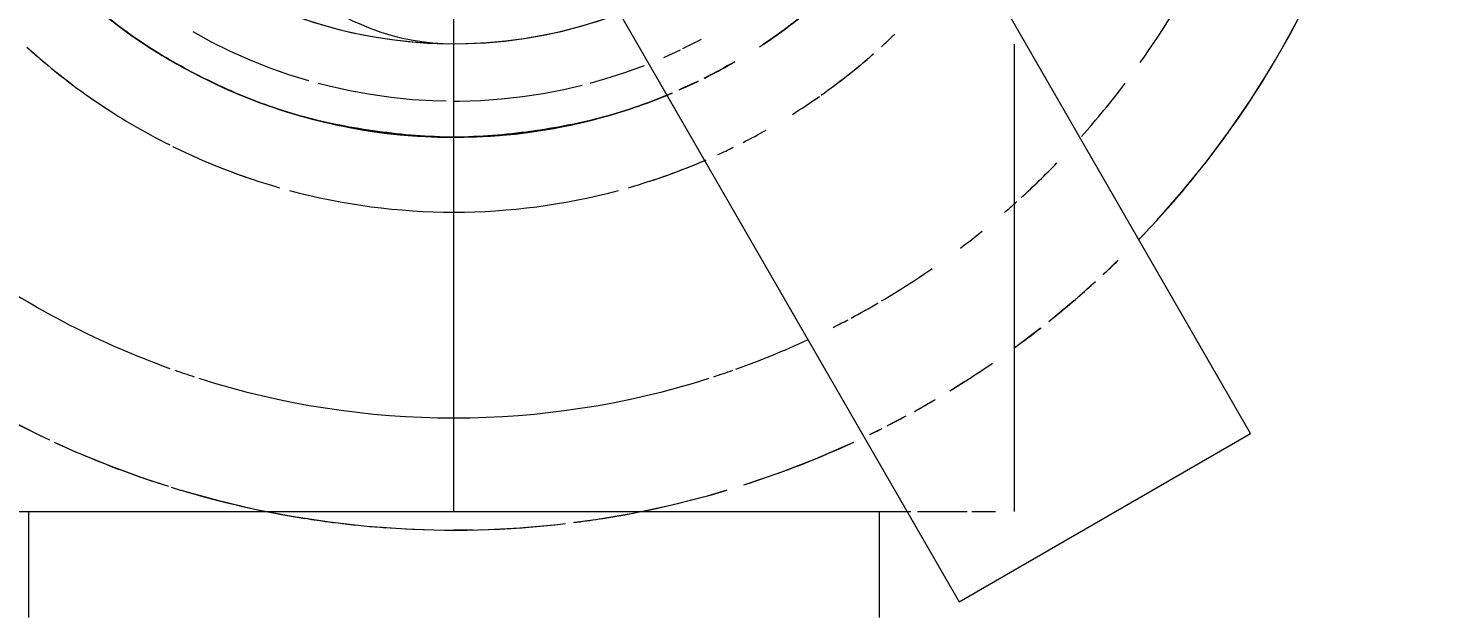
# Model space of a CAD drawing. Header units: metres. Extents: x 34 to 87, y -2.3 to 19.3.
# Drawn here: x 48.69489 to 48.73283, y 0.47238 to 0.48791 of the extents above; entities that cross this region are included whole.
import ezdxf

# ---------------------------------------------------------------- set-up
doc = ezdxf.new("R2010")
doc.units = ezdxf.units.M
for name, color, linetype, lineweight in [('A-ANNO-DIMS', 7, 'Continuous', 5), ('A-ANNO-DIMS-25', 7, 'Continuous', 5), ('P-PIPE', 7, 'Continuous', 5), ('P-PIPE-CNTR', 7, 'Continuous', 5), ('P-SANR-FIXT', 7, 'Continuous', 5)]:
    doc.layers.add(name, color=color, linetype=linetype, lineweight=lineweight)
doc.styles.add('Arial_1', font='arial.ttf', dxfattribs={"height": 0.07499999999999998})
doc.dimstyles.new('Diagonal_-_2_mm_Arial_-_PRETO', dxfattribs={"dimscale": 0.3048, "dimtxt": 0.07651945499677275, "dimasz": 0.2460629921259842, "dimexe": 0.1968503937007874, "dimexo": 0.1230314960629921, "dimgap": 0.04101049868766404, "dimtad": 1, "dimrnd": 0.01, "dimzin": 0, "dimdsep": 46, "dimtxsty": 'Arial_1', "dimblk1": 'OBLIQUE', "dimblk2": 'OBLIQUE', "dimsah": 1, "dimcen": 0.09, "dimdle": 0.1968503937007874, "dimazin": 0, "dimtfac": 1, "dimtdec": 4, "dimtix": 1, "dimtmove": 0, "dimatfit": 3, "dimfxl": 1, "dimtvp": 1, "dimtolj": 1, "dimtzin": 0, "dimarcsym": 2})

# ---------------------------------------------------------------- blocks, each defined once
blk = doc.blocks.new('UT_Ducha higiênica - UT_Ducha higiênica-3698909-AA')
at = {"layer": 'P-SANR-FIXT'}
for p, q in [((-1.798138248218717, 0.4770862251849109), (-1.81158484686261, 0.5003764172242423)), ((-1.817374294024918, 0.4924040338572306), (-1.805932476852704, 0.4725862251847842)), ((-1.805932476852704, 0.4725862251847859), (-1.798138248218718, 0.4770862251849128)), ((-1.834450426045554, 0.47499999999999), (-1.819450426045554, 0.47499999999999)), ((-1.830833338474275, 0.4749999999999884), (-1.830833338474275, 0.4721647073991252)), ((-1.819450426045554, 0.47499999999999), (-1.80723101905887, 0.47499999999999)), ((-1.808067513616831, 0.4721647073991252), (-1.808067513616831, 0.4749999999999884))]:
    blk.add_line(p, q, dxfattribs=at)
at = {"layer": 'P-SANR-FIXT', "color": 253, "true_color": 0xa6a6a6}
for p, q in [((-1.804450426045555, 0.4749999999999884), (-1.804450426045555, 0.487488151247958)), ((-1.802083501092633, 0.4813280981772353), (-1.801731028563416, 0.4816693354476969)), ((-1.802844069702112, 0.4806485419413949), (-1.80232936798264, 0.4811084199309779)), ((-1.803533183390177, 0.4800807134919027), (-1.802873115900295, 0.4806246079259153)), ((-1.804443647555553, 0.4793833417026102), (-1.803765669513525, 0.4798978922063926)), ((-1.805932476852704, 0.4725862251847859), (-1.798138248218718, 0.4770862251849128)), ((-1.827014429109297, 0.4756517852083834), (-1.826761663891167, 0.4755705955626363)), ((-1.830833338474275, 0.47499999999999), (-1.827054451126632, 0.47499999999999)), ((-1.826994054766661, 0.47499999999999), (-1.819450426045554, 0.47499999999999)), ((-1.819450426045554, 0.47499999999999), (-1.808067513616834, 0.47499999999999)), ((-1.807979142068406, 0.47499999999999), (-1.80723101905887, 0.47499999999999)), ((-1.807050322147385, 0.47499999999999), (-1.806660147945385, 0.47499999999999)), ((-1.806460044988788, 0.47499999999999), (-1.805720283888556, 0.47499999999999)), ((-1.80559817887074, 0.47499999999999), (-1.804961538651218, 0.47499999999999)), ((-1.819450426045554, 0.4745040199859926), (-1.818939941971306, 0.4745087184472544))]:
    blk.add_line(p, q, dxfattribs=at)
at = {"layer": 'P-SANR-FIXT', "color": 254, "true_color": 0xdfdfdf}
for p, q in [((-1.806139217579117, 0.478250017720413), (-1.805779788443047, 0.4784799968839993)), ((-1.807019632436036, 0.4777351090225691), (-1.806697637933518, 0.4779234268010584)), ((-1.807847830394572, 0.4772942048394355), (-1.807356158048083, 0.4775559543306814)), ((-1.808313702599637, 0.4770659940296664), (-1.807997500464579, 0.4772184266362605)), ((-1.830921710022703, 0.47499999999999), (-1.819450426045554, 0.47499999999999)), ((-1.830833338474275, 0.47499999999999), (-1.827054451126632, 0.47499999999999)), ((-1.82699405476666, 0.47499999999999), (-1.819450426045554, 0.47499999999999)), ((-1.819450426045554, 0.47499999999999), (-1.816504311520267, 0.47499999999999)), ((-1.819450426045554, 0.47499999999999), (-1.811950426045554, 0.47499999999999)), ((-1.816504311520267, 0.47499999999999), (-1.811401491477553, 0.47499999999999)), ((-1.811950426045554, 0.47499999999999), (-1.808843824327756, 0.47499999999999)), ((-1.811401491477553, 0.47499999999999), (-1.808067513616834, 0.47499999999999)), ((-1.808843824327754, 0.47499999999999), (-1.807979142068406, 0.47499999999999)), ((-1.807050322147385, 0.47499999999999), (-1.806660147945385, 0.47499999999999)), ((-1.806660147945385, 0.47499999999999), (-1.806460044988788, 0.47499999999999)), ((-1.806460044988788, 0.47499999999999), (-1.805720283888556, 0.47499999999999)), ((-1.80559817887074, 0.47499999999999), (-1.804961538651218, 0.47499999999999))]:
    blk.add_line(p, q, dxfattribs=at)
at = {"layer": 'P-SANR-FIXT', "color": 7, "true_color": 0xf3f3f3}
blk.add_line((-1.806660147945385, 0.47499999999999), (-1.806460044988788, 0.47499999999999), dxfattribs=at)
at = {"layer": 'P-SANR-FIXT', "flags": 128}
blk.add_lwpolyline([(-1.801138104467697, 0.482260508366776), (-1.800646886299267, 0.482775688895954), (-1.799973138392583, 0.483541407542481), (-1.799330549991214, 0.48433345642596), (-1.79872014909952, 0.4851505684371426), (-1.798142912228716, 0.485991436371115), (-1.797599762834659, 0.4868547150185588), (-1.797091569840516, 0.4877390233177959), (-1.796619146246663, 0.4886429465641864), (-1.796183247830074, 0.4895650386733679), (-1.795784571935231, 0.4905038244946651), (-1.795423756358517, 0.4914578021710274), (-1.795101378327888, 0.4924254455416798), (-1.794817953579423, 0.4934052065836433), (-1.794573935532253, 0.494395517888261), (-1.794369714563203, 0.4953947951686982), (-1.794205617382259, 0.4964014397944732), (-1.794081906509904, 0.4974138413489247), (-1.793998779857144, 0.4984303802055375), (-1.793956370408891, 0.4994494301189832), (-1.793950426045569, 0.4999999999999979)], dxfattribs=at)
at = {"layer": 'P-SANR-FIXT', "color": 253, "true_color": 0xa6a6a6, "flags": 128}
for points in [[(-1.832338236073303, 0.4779970321278878), (-1.831469299331979, 0.4775100759244452), (-1.830560328425606, 0.4770474387245097), (-1.830266310153018, 0.4769123122788951)], [(-1.830020621080251, 0.4767993972180827), (-1.82963358404541, 0.4766215207263309), (-1.828690548784706, 0.4762330033078458), (-1.827732731298741, 0.4758825080140476), (-1.82708523375964, 0.4756745280704019)], [(-1.811690771683535, 0.4757093070460863), (-1.810725609941212, 0.4760390404210352), (-1.809774406043464, 0.4764071062199134), (-1.808880140737567, 0.4767949354684545)], [(-1.826761244258064, 0.4755704790659194), (-1.825778900062687, 0.4752977649469953), (-1.824786012025785, 0.4750644526379107), (-1.82378458818951, 0.4748710318853079), (-1.822776230618377, 0.4747178121211222), (-1.822015366767662, 0.4746331645445007)], [(-1.814442818263824, 0.4749999999999884), (-1.813656772630885, 0.4751668854126177), (-1.81266834721753, 0.4754184335981241), (-1.81214120113389, 0.4755752836762991)], [(-1.816223575218312, 0.4747100653944336), (-1.815659833188638, 0.4747833109668918), (-1.814654466653789, 0.4749550649130029)], [(-1.821762552469394, 0.4746050384643026), (-1.820745175411362, 0.4745328913286343), (-1.819725727030541, 0.4745014861341483)], [(-1.818705838226873, 0.474510873122453), (-1.817687140604878, 0.4745610372763733), (-1.816671263863441, 0.4746518983439611)]]:
    blk.add_lwpolyline(points, dxfattribs=at)
at = {"layer": 'P-SANR-FIXT', "color": 253, "true_color": 0xa6a6a6}
for centre, radius, start, end in [((-1.819450426045557, 0.5), 0.02549999999998531, 320.5582083470931, 346.6353901011111), ((-1.81945042604557, 0.5), 0.01249999999999984, 214.345584412266, 290.8707780944242), ((-1.819450426045556, 0.5), 0.02249999999998544, 324.6892477510914, 341.9999999999998), ((-1.819450426045557, 0.5), 0.02249999999998544, 324.6892477510911, 341.9999999999998), ((-1.81945042604557, 0.5), 0.01499999999999997, 303.0111782804477, 305.8898077391273), ((-1.81945042604557, 0.5), 0.01499999999999993, 296.5698654959688, 299.6542506593373), ((-1.81945042604557, 0.5), 0.015, 293.6973930930508, 295.7108855186327), ((-1.819450426045556, 0.5), 0.02249999999998545, 318.2595877374869, 322.9660544383995), ((-1.819450426045557, 0.5), 0.02249999999998545, 318.2595877374865, 322.9660544383995), ((-1.819450426045557, 0.5), 0.0254999999999855, 316.0977707191122, 320.3764024660383), ((-1.819450426045557, 0.5), 0.02549999999998569, 261.2277479388108, 261.9168366174953)]:
    blk.add_arc(centre, radius, start, end, dxfattribs=at)
at = {"layer": 'P-SANR-FIXT'}
blk.add_arc((-1.81945042604557, 0.5), 0.01499999999999998, 207.9268678150194, 292.457094924207, dxfattribs=at)
at = {"layer": 'P-SANR-FIXT', "color": 254, "true_color": 0xdfdfdf}
for centre, radius, start, end in [((-1.81945042604557, 0.5), 0.01249999999999991, 214.3455844122663, 290.8707780944251), ((-1.819450426045571, 0.5), 0.01499999999999998, 226.3789540936326, 254.4979362410564), ((-1.819450426045571, 0.5), 0.01499999999999998, 285.5020637590669, 292.4570949242124), ((-1.819450426045571, 0.5), 0.01500000000000013, 255.0000000000002, 285.0000000000007), ((-1.819450426045556, 0.5), 0.02249999999998539, 312.4180006240558, 315.8002612428381), ((-1.819450426045557, 0.5), 0.02249999999998539, 312.4180006240554, 315.8002612428381), ((-1.819450426045556, 0.5), 0.02249999999998563, 235.3183766142141, 250.2462258942246), ((-1.819450426045557, 0.5), 0.02249999999998572, 235.3183766142143, 250.2462258942306), ((-1.819450426045557, 0.5), 0.02549999999998555, 312.9233524880962, 314.1818173563012), ((-1.819450426045557, 0.5), 0.02549999999998531, 310.8665705989854, 312.3081180597117), ((-1.819450426045557, 0.5), 0.02549999999998535, 309.0069601073072, 310.6704487878488), ((-1.819450426045557, 0.5), 0.02549999999998548, 305.9999999999997, 308.0175736273046), ((-1.819450426045556, 0.5), 0.02249999999998558, 289.5826055172291, 294.8570265600349), ((-1.819450426045557, 0.5), 0.02249999999998558, 289.5826055172291, 294.8570265600349), ((-1.819450426045556, 0.5), 0.02249999999998565, 250.6290560403993, 251.9999999999995), ((-1.819450426045557, 0.5), 0.02249999999998586, 250.6290560404049, 251.9999999999997), ((-1.819450426045556, 0.5), 0.02249999999998568, 252.3426769091835, 287.6573230907998), ((-1.819450426045557, 0.5), 0.02249999999998568, 252.3426769091889, 287.6573230907998), ((-1.819450426045556, 0.5), 0.02249999999998537, 287.9999999999995, 289.3709439595823), ((-1.819450426045557, 0.5), 0.02249999999998558, 287.9999999999994, 289.3709439595822), ((-1.819450426045557, 0.5), 0.0254999999999857, 239.3450973247085, 244.468395073044), ((-1.819450426045557, 0.5), 0.02549999999998553, 295.8642298535009, 296.6412657698866), ((-1.819450426045557, 0.5), 0.0254999999999855, 245.2040580921435, 250.6226106909153), ((-1.819450426045557, 0.5), 0.02549999999998559, 287.9999999999997, 294.7959419078667), ((-1.819450426045557, 0.5), 0.02549999999998559, 253.362952259374, 261.000000000002), ((-1.819450426045557, 0.5), 0.02549999999998549, 278.8712597097116, 286.6370477406343), ((-1.819450426045557, 0.5), 0.02549999999998575, 261.9168366174954, 262.7888014963566), ((-1.819450426045557, 0.5), 0.02549999999998551, 263.2702398541199, 265.8938273062803), ((-1.819450426045557, 0.5), 0.02549999999998544, 266.1565363525419, 276.7297601458889), ((-1.819450426045557, 0.5), 0.02549999999998565, 277.2111985036281, 278.7722520611981)]:
    blk.add_arc(centre, radius, start, end, dxfattribs=at)
at = {"layer": 'P-SANR-FIXT', "color": 7, "true_color": 0xf3f3f3}
for centre, radius, start, end in [((-1.819450426045571, 0.5), 0.01499999999999997, 303.0111782804485, 305.8898077391275), ((-1.819450426045571, 0.5), 0.01499999999999997, 296.5698654959714, 299.6542506593387), ((-1.819450426045571, 0.5), 0.01500000000000003, 293.6973930930467, 295.7108855186361), ((-1.819450426045556, 0.5), 0.02249999999998549, 310.8786748805693, 312.0021990025962), ((-1.819450426045557, 0.5), 0.02249999999998549, 310.8786748805688, 312.0021990025962), ((-1.819450426045556, 0.5), 0.02249999999998542, 307.0339455615924, 308.9133229845552), ((-1.819450426045557, 0.5), 0.02249999999998559, 307.0339455615921, 308.913322984555), ((-1.819450426045556, 0.5), 0.02249999999998539, 300.5550540878692, 304.6443791899029), ((-1.819450426045557, 0.5), 0.02249999999998539, 300.5550540878692, 304.6443791899029), ((-1.819450426045556, 0.5), 0.02249999999998559, 298.171367708541, 300.3023522792665), ((-1.819450426045557, 0.5), 0.02249999999998548, 298.1713677085406, 300.3023522792661), ((-1.819450426045556, 0.5), 0.02249999999998563, 296.7911048402348, 297.9521425764377), ((-1.819450426045557, 0.5), 0.02249999999998553, 296.7911048402344, 297.9521425764374), ((-1.819450426045557, 0.5), 0.02549999999998566, 301.3376122183766, 304.4071312176451), ((-1.819450426045557, 0.5), 0.02549999999998538, 298.8949931526948, 300.3387870844278), ((-1.819450426045557, 0.5), 0.02549999999998561, 297.0431847975989, 298.278881391), ((-1.819450426045557, 0.5), 0.02549999999998553, 250.6226106909154, 251.9999999999997)]:
    blk.add_arc(centre, radius, start, end, dxfattribs=at)
at = {"layer": 'P-SANR-FIXT', "color": 253, "true_color": 0xa6a6a6}
for points, knots in [([(-1.826963915011092, 0.4870174161445041), (-1.82722830958628, 0.4871678795928431), (-1.827741203062764, 0.4874812016205357), (-1.82846477778119, 0.4879984241793218), (-1.829143297426278, 0.4885466817882834), (-1.829778948984075, 0.4891118411882339), (-1.830369528755213, 0.4896977428797219), (-1.831095804897199, 0.4905189077894745), (-1.831738852077125, 0.4913727675712906), (-1.832301854968269, 0.4922462721777014), (-1.83280897011351, 0.4931448104600524), (-1.833563190334772, 0.4947458929017277), (-1.834265513037531, 0.4971140962405636), (-1.834450426045554, 0.4990307778189125), (-1.834450426045554, 0.5)], [0.2857142857142857, 0.2857142857142857, 0.2857142857142857, 0.2857142857142857, 0.3214285714285714, 0.3571428571428571, 0.3928571428571428, 0.4285714285714285, 0.4642857142857143, 0.5, 0.5714285714285714, 0.6071428571428571, 0.6428571428571428, 0.7142857142857143, 0.8571428571428571, 1, 1, 1, 1]), ([(-1.832223488663663, 0.4921325013576774), (-1.832111307117537, 0.4919508529865303), (-1.831852531930994, 0.4915529645403612), (-1.831416842389321, 0.4909471794049187), (-1.830914366111227, 0.4903132570480305), (-1.830369493854959, 0.4896978392112094), (-1.829778958335571, 0.4891118153762895), (-1.829143294920553, 0.488546688704573), (-1.828464778452598, 0.4879984223261074), (-1.827741202882862, 0.4874812021171028), (-1.82722830955845, 0.4871678796696622), (-1.826963915011093, 0.487017416144504)], [0.3991531940370491, 0.3991531940370491, 0.3991531940370491, 0.3991531940370491, 0.4285714285714285, 0.4642857142857143, 0.5, 0.5357142857142857, 0.5714285714285714, 0.6071428571428571, 0.6428571428571428, 0.6785714285714286, 0.7142857142857143, 0.7142857142857143, 0.7142857142857143, 0.7142857142857143]), ([(-1.80929432084071, 0.4889627103052102), (-1.809447169873426, 0.4888232836154799), (-1.809817802883153, 0.4884980079426381), (-1.81043607363852, 0.487998422326125), (-1.810918457351677, 0.4876536088534543), (-1.811167276611069, 0.4874890748734262)], [0.5809418228853032, 0.5809418228853032, 0.5809418228853032, 0.5809418228853032, 0.6071428571428571, 0.6428571428571428, 0.6785714285714286, 0.6785714285714286, 0.6785714285714286, 0.6785714285714286]), ([(-1.819450426045554, 0.485), (-1.820145460112472, 0.4850132492004211), (-1.82117307901928, 0.4850909462854584), (-1.822495396547708, 0.4853117040873657), (-1.823137595498476, 0.4854591167248771), (-1.82345379993891, 0.4855441016373893)], [0, 0, 0, 0, 0.07142857142857142, 0.1071428571428571, 0.1428571428571428, 0.1428571428571428, 0.1428571428571428, 0.1428571428571428]), ([(-1.815447052152202, 0.4855441016373974), (-1.815763256592492, 0.4854591167244881), (-1.816405455543468, 0.4853117040875523), (-1.817727773071791, 0.485090946285354), (-1.818755391978637, 0.4850132492004227), (-1.819450426045554, 0.485)], [0.8571428571428571, 0.8571428571428571, 0.8571428571428571, 0.8571428571428571, 0.8928571428571428, 0.9285714285714286, 1, 1, 1, 1])]:
    blk.add_open_spline(points, degree=3, knots=knots, dxfattribs=at)
at = {"layer": 'P-SANR-FIXT'}
blk.add_open_spline([(-1.826963915011092, 0.4870174161445041), (-1.82722830958628, 0.4871678795928431), (-1.827741203062764, 0.4874812016205357), (-1.82846477778119, 0.4879984241793218), (-1.829143297426278, 0.4885466817882834), (-1.829778948984075, 0.4891118411882339), (-1.830369528755213, 0.4896977428797219), (-1.831095804897199, 0.4905189077894745), (-1.831710511471434, 0.4913351359570831), (-1.832111271214115, 0.4919509520869518), (-1.832223475461942, 0.4921325377969925)], degree=3, knots=[0.2857142857142857, 0.2857142857142857, 0.2857142857142857, 0.2857142857142857, 0.3214285714285714, 0.3571428571428571, 0.3928571428571428, 0.4285714285714285, 0.4642857142857143, 0.5, 0.5714285714285714, 0.6008468059629508, 0.6008468059629508, 0.6008468059629508, 0.6008468059629508], dxfattribs=at)
at = {"layer": 'P-SANR-FIXT', "color": 254, "true_color": 0xdfdfdf}
for points, knots in [([(-1.81116727661107, 0.4874890748734262), (-1.810918457455545, 0.4876536091401475), (-1.810436074309928, 0.4879984241793393), (-1.809817800659526, 0.4884980018049959), (-1.809447173344692, 0.4888232931968456), (-1.809294323388729, 0.4889627173382366)], [0.3214285714285714, 0.3214285714285714, 0.3214285714285714, 0.3214285714285714, 0.3571428571428571, 0.3928571428571428, 0.4190581771146968, 0.4190581771146968, 0.4190581771146968, 0.4190581771146968]), ([(-1.826963915011093, 0.487017416144504), (-1.826699520463735, 0.4868669526193458), (-1.826154835598718, 0.4865784209661536), (-1.825293446708371, 0.4861754627859823), (-1.824392623189384, 0.4858216135649983), (-1.823458694974108, 0.4855328230429479), (-1.822495396547643, 0.4853117040875461), (-1.821173079019319, 0.4850909462853504), (-1.820145460112472, 0.4850132492004212), (-1.819450426045555, 0.485)], [0.7142857142857143, 0.7142857142857143, 0.7142857142857143, 0.7142857142857143, 0.75, 0.7857142857142857, 0.8214285714285714, 0.8571428571428571, 0.8928571428571428, 0.9285714285714286, 1, 1, 1, 1]), ([(-1.82345379993891, 0.4855441016373894), (-1.82313759549862, 0.4854591167244807), (-1.822495396547643, 0.4853117040875461), (-1.821173079019319, 0.4850909462853504), (-1.820145460112472, 0.4850132492004212), (-1.819450426045555, 0.485)], [0.8571428571428571, 0.8571428571428571, 0.8571428571428571, 0.8571428571428571, 0.8928571428571428, 0.9285714285714286, 1, 1, 1, 1]), ([(-1.819450426045555, 0.485), (-1.818755391978638, 0.4850132492004227), (-1.81772777307183, 0.4850909462854621), (-1.816405455543403, 0.4853117040873721), (-1.815763256592636, 0.4854591167248846), (-1.815447052152203, 0.4855441016373974)], [0, 0, 0, 0, 0.07142857142857142, 0.1071428571428571, 0.1428571428571428, 0.1428571428571428, 0.1428571428571428, 0.1428571428571428])]:
    blk.add_open_spline(points, degree=3, knots=knots, dxfattribs=at)
at = {"layer": 'P-SANR-FIXT', "color": 253, "true_color": 0xa6a6a6}
for points in [[(-1.82345379993891, 0.4855441016373893), (-1.823770004379343, 0.4856290865499014), (-1.824392623190311, 0.4858216135624387), (-1.82529344670491, 0.4861754627955352), (-1.826154835611634, 0.4865784209305017), (-1.826699520435904, 0.4868669526961651), (-1.826963915011092, 0.4870174161445041)], [(-1.81361397782085, 0.486183647612525), (-1.813907679889072, 0.4860575130456653), (-1.814508228901729, 0.4858216135650081), (-1.815130847711912, 0.4856290865503067), (-1.815447052152202, 0.4855441016373974)]]:
    blk.add_open_spline(points, degree=3, dxfattribs=at)
at = {"layer": 'P-SANR-FIXT', "color": 254, "true_color": 0xdfdfdf}
for points in [[(-1.826963915011093, 0.487017416144504), (-1.826699520463735, 0.4868669526193458), (-1.826154835598718, 0.4865784209661536), (-1.825293446708371, 0.4861754627859823), (-1.824392623189384, 0.4858216135649983), (-1.8237700043792, 0.4856290865502981), (-1.82345379993891, 0.4855441016373894)], [(-1.811936937080024, 0.4870174161445187), (-1.81220133162738, 0.4868669526193599), (-1.812473674059889, 0.4867226867927633), (-1.812753410091201, 0.4865833941827695)], [(-1.812915661360124, 0.4865035830634719), (-1.813071576631493, 0.4864278408057121), (-1.813229695146967, 0.4863538010102629), (-1.813389878929394, 0.4862820033142373)], [(-1.815447052152203, 0.4855441016373974), (-1.815130847711769, 0.4856290865499101), (-1.814508228900802, 0.4858216135624486), (-1.81390767989107, 0.4860575130511807), (-1.81361397782085, 0.486183647612525)]]:
    blk.add_open_spline(points, degree=3, dxfattribs=at)
at = {"layer": 'P-SANR-FIXT', "color": 7, "true_color": 0xf3f3f3}
for points in [[(-1.812753410091201, 0.4865833941827695), (-1.812473674067347, 0.486722686813347), (-1.812201331655212, 0.4868669526961792), (-1.811936937080024, 0.4870174161445187)], [(-1.813389878927455, 0.4862820033088858), (-1.81322969514354, 0.4863538010008033), (-1.8130715766268, 0.4864278407927569), (-1.812915661357138, 0.4865035830552292)]]:
    blk.add_open_spline(points, degree=3, dxfattribs=at)
blk = doc.blocks.new('Joelho 90 com Bucha de Latao - Agua Fria_Soldavel - MEP - Tigre - Standard-V12-AA')
at = {"layer": 'P-PIPE', "color": 254, "true_color": 0xdfdfdf}
for p, q in [((-1.812832975812553, 0.487617312391337), (-1.813333444499829, 0.487362589791843)), ((-1.81340017512517, 0.4873319213842774), (-1.81384369905269, 0.4871280843528439))]:
    blk.add_line(p, q, dxfattribs=at)
at = {"layer": 'P-PIPE', "color": 253, "true_color": 0xa6a6a6, "flags": 128}
for points in [[(-1.823330459351394, 0.4865067816461155), (-1.823866940556604, 0.4866727347301233), (-1.824396356280736, 0.4868600085955622), (-1.824917859571567, 0.4870683036441996), (-1.82543061613508, 0.4872972866483918), (-1.825933805670156, 0.4875465912841797), (-1.82642662318088, 0.487815818717325)], [(-1.814362923172701, 0.4869141712330221), (-1.814890286212034, 0.4867211926477296), (-1.81542494450232, 0.4865494573215404), (-1.815817186346844, 0.4864405648482727)], [(-1.819662472457419, 0.4859642414937839), (-1.820011876297534, 0.4859712305024819), (-1.820572428348881, 0.48600490404351), (-1.821131185435891, 0.4860609667526137), (-1.821687253666417, 0.4861393289414054), (-1.822239743449916, 0.4862398652471091), (-1.822787770920589, 0.486362414833077), (-1.823083524580772, 0.4864410916777325)], [(-1.81602176339411, 0.4863861465514668), (-1.816512715176438, 0.4862707809818085), (-1.817064087359236, 0.4861642857909609), (-1.81761927717487, 0.4860799247913893), (-1.818177396438074, 0.486017832942693), (-1.818737552277086, 0.4859781095785826), (-1.819298848562055, 0.4859608182479709), (-1.819450426045554, 0.4859600000000013)]]:
    blk.add_lwpolyline(points, dxfattribs=at)
at = {"layer": 'P-PIPE', "color": 7, "true_color": 0xf3f3f3}
for radius, start, end in [(0.01699999999999971, 312.2736686169968, 313.9444806830072), (0.01699999999999992, 305.3039061440128, 311.2955159639506), (0.01700000000000001, 309.9999999999995, 311.3180839160703), (0.01700000000000003, 306.6597868291688, 309.6391696928155), (0.01699999999999994, 302.1924113421106, 305.1146474354102), (0.01699999999999988, 297.063420367885, 299.4357957069312), (0.01699999999999969, 294.5406557641767, 296.0907150209006)]:
    blk.add_arc((-1.819450426045554, 0.500000000000012), radius, start, end, dxfattribs=at)
at = {"layer": 'P-PIPE', "color": 254, "true_color": 0xdfdfdf}
for radius, start, end in [(0.01700000000000014, 227.7828424184706, 243.424315365156), (0.01700000000000016, 227.9732319404641, 233.3527337383993), (0.0169999999999998, 243.7254425804991, 254.0622239705726), (0.0170000000000003, 246.6446628693334, 252.0206803272567), (0.01699999999999985, 285.9377760293395, 293.390222471058), (0.0169999999999999, 287.9793196727204, 293.3553371306419), (0.01699999999999991, 254.9999999999986, 269.9999999999996), (0.01699999999999984, 269.9999999999993, 284.9999999999988)]:
    blk.add_arc((-1.819450426045554, 0.500000000000012), radius, start, end, dxfattribs=at)
blk = doc.blocks.new('DIMBLOCK7-AA')
at = {"layer": 'A-ANNO-DIMS-25'}
for p, q in [((47.98984820292018, -0.05999999999999989), (47.98984820292018, 0.6599999999999998)), ((47.98984820292018, 0.6000000000000001), (47.92984820292018, 0.6000000000000001)), ((47.98984820292018, 0.6000000000000001), (48.35352727786283, 0.6000000000000001)), ((47.98984820292018, 0), (47.92984820292018, 0)), ((47.98984820292018, 0), (49.79498956635069, 0))]:
    blk.add_line(p, q, dxfattribs=at)
at = {"layer": 'A-ANNO-DIMS-25', "lineweight": 20}
for p, q in [((47.98984820292018, 0.5999999999999999), (47.95234820292018, 0.6375)), ((47.98984820292018, 0.5999999999999999), (48.02734820292018, 0.5624999999999999)), ((47.98984820292018, 0), (47.95234820292018, 0.03750000000000001)), ((47.98984820292018, 0), (48.02734820292018, -0.03750000000000001))]:
    blk.add_line(p, q, dxfattribs=at)
at = {"layer": 'A-ANNO-DIMS-25', "color": 0, "insert": (47.87998097761344, 0.1987588749273468), "char_height": 0.07499999999999998, "width": 0.2429787001743676, "attachment_point": 1, "rotation": 90, "line_spacing_factor": 0.9417779076525878, "style": 'Arial_1'}
blk.add_mtext('0,60', dxfattribs=at)
blk = doc.blocks.new('_Oblique')
at = {"color": 0, "linetype": 'ByBlock', "lineweight": -2}
blk.add_line((-0.5, -0.5), (0.5, 0.5), dxfattribs=at)

msp = doc.modelspace()

# ---------------------------------------------------------------- linework, layer by layer
at = {"layer": 'P-PIPE', "color": 254, "true_color": 0xdfefdf}
for centre, radius, start, end in [((48.70627685181771, 0.4937500000000007), 0.006249999999997602, 188.0384757730679, 269.9999999999996), ((48.70627685181771, 0.5000000000000007), 0.01249999999999757, 217.0549479239315, 290.2828117470734)]:
    msp.add_arc(centre, radius, start, end, dxfattribs=at)
at = {"layer": 'P-PIPE-CNTR'}
msp.add_line((48.70627685181763, 0.4750000000000007), (48.70627685181763, 0.5250000000000007), dxfattribs=at)

# ---------------------------------------------------------------- block references
at = {"layer": 'P-PIPE', "color": 254, "true_color": 0xdfdfdf}
msp.add_blockref('Joelho 90 com Bucha de Latao - Agua Fria_Soldavel - MEP - Tigre - Standard-V12-AA', (50.52572727786326, 0), dxfattribs=at)
at = {"layer": 'P-SANR-FIXT', "color": 254, "true_color": 0xdfdfdf}
msp.add_blockref('UT_Ducha higiênica - UT_Ducha higiênica-3698909-AA', (50.52572727786326, 0), dxfattribs=at)

# ---------------------------------------------------------------- dimensions: what is measured, and where the dimension line sits
at = {"layer": 'A-ANNO-DIMS'}
dim = msp.add_linear_dim(base=(47.98984820292019, 0.6000000000000002), p1=(49.8324895663507, 0), p2=(48.39102727786283, 0.6000000000000001), angle=89.99999999999991, dimstyle='Diagonal_-_2_mm_Arial_-_PRETO', override={"dimpost": '<>', "dimfxl": 1.561349906053312}, dxfattribs=at)
dim.commit()
dim.dimension.update_dxf_attribs({"geometry": 'DIMBLOCK7-AA', "text_midpoint": (47.93905522861817, 0.2999999999999863)})

doc.saveas('drawing.dxf')
